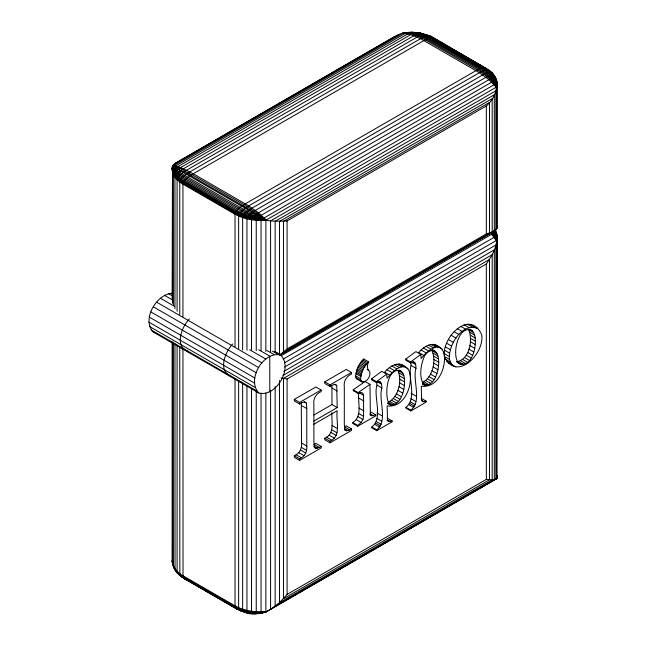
<?xml version="1.0" encoding="UTF-8"?>
<svg xmlns="http://www.w3.org/2000/svg" width="646" height="646" viewBox="0 0 646 646"><rect width="100%" height="100%" fill="white"/><g stroke="black" fill="none" stroke-linecap="round" stroke-linejoin="round"><path stroke-width="0.97" d="M387.237 418.083L392.146 420.917L392.146 421.765L376.731 430.664L371.821 427.83L371.821 426.982C383.506 418.148 373.138 396.369 376.981 385.129L376.755 382.343M376.731 430.664L376.731 429.816C388.416 420.982 378.047 399.204 381.899 387.963L381.584 384.249L380.655 382.206L379.016 381.261M421.353 399.236L421.353 398.388L426.263 401.223L426.263 402.07L410.848 410.969L405.938 408.135L405.938 407.287C417.615 398.453 407.246 376.675 411.098 365.434L410.864 362.648M410.848 410.969L410.848 410.121C422.524 401.287 412.156 379.509 416.008 368.268L415.701 364.554L414.772 362.511L413.133 361.566M494.779 230.703C500.214 242.202 492.825 254.669 486.333 263.988L287.09 379.016L281.067 377.862M370.957 412.1L375.867 414.934L375.867 415.782L357.674 426.279L352.764 423.445L352.764 422.605C362.616 416.363 357.787 402.975 358.683 393.398M357.674 426.279L357.674 425.439L361.211 422.492L362.939 419.512L363.577 416.355L363.561 395.295L362.656 393.107L360.969 392.461L358.126 393.479L353.217 390.644L353.217 389.796L365.071 381.503L369.98 384.338L370.352 414.369L371.628 415.733L375.867 414.934M238.632 348.525L238.632 216.039C239.949 211.25 244.834 208.464 248.718 205.88L479.421 72.683L484.468 70.349L488.158 69.808C501.797 78.489 497.008 97.07 486.333 105.944L287.09 220.972C269.858 222.087 251.738 219.478 236.396 211.194L184.32 181.122C179.136 178.385 167.524 169.357 174.953 163.454L394.125 36.911C404.994 30.096 418.979 31.476 430.293 36.281L430.632 37.21M280.38 354.824L495.862 229.992L496.806 228.288L496.806 87.057C497.493 81.638 495.288 76.204 491.469 72.376L487.48 72.715L482.74 74.912L252.085 208.077C248.444 210.507 243.857 213.107 242.638 217.597L242.638 350.059M412.358 32.324L403.233 33.027L412.842 32.55L412.358 32.324L403.233 33.027L412.697 33.624L423.162 37.331L478.702 69.235L485.211 73.628L490.815 78.723L496.75 87.016L496.903 83.827L494.198 84.674L261.614 219.406L261.049 220.536L261.049 350.738M321.102 446.394L319.285 447.444L314.029 444.408L315.846 443.366L321.102 446.394L321.102 447.977L299.599 460.396L294.342 457.36L294.342 455.777C299.453 453.662 302.239 448.405 301.52 442.954L301.278 402.765M294.342 455.777L299.599 458.813C304.71 456.698 307.496 451.441 306.777 445.99L306.777 408.587L306.293 403.015L304.775 402.046L303.111 402.24L299.599 404.016L294.342 400.98L294.342 399.398L315.846 386.986L321.102 390.014L321.102 391.597C316.015 393.753 312.955 398.905 313.883 404.485L313.883 441.888L314.368 447.42L315.918 448.364L319.285 447.444M351.497 428.855L349.72 429.881L344.463 426.845L346.24 425.819L351.497 428.855L351.497 430.43L330.025 442.825L324.768 439.797L324.768 438.214C335.096 434.064 331.317 421.095 331.947 412.641M324.768 438.214L330.025 441.25C341.855 436.026 335.637 420.409 337.204 410.767L313.883 424.236M172.466 303.297L172.466 171.957C168.598 158.189 187.566 173.903 191.894 174.573L247.394 206.68L257.447 213.382L266.031 220.221L251.585 219.285L242.726 217.008L235.104 213.576L179.846 181.429L175.026 176.729L173.467 174.186L172.191 168.929L172.514 166.232L190.57 175.446L246.102 207.536L266.031 220.221L251.762 218.808L238.98 214.714L183.286 182.786L177.408 178.498L173.645 173.709L172.256 168.743L172.514 166.232L266.031 220.221L252.045 218.283L243.356 215.619L235.798 212.058L180.525 179.943L175.591 175.502L173.927 173.185L172.853 170.851L172.498 166.297L172.151 299.413M497.121 225.551L496.354 228.741L497.121 225.551L497.121 84.246C496.992 78.295 493.132 72.748 488.158 69.808M393.22 405.082L388.311 402.248C398.881 396.547 402.183 381.083 397.96 370.408L402.87 373.243C407.844 382.036 401.78 410.686 387.745 403.645M427.329 385.387L422.419 382.553C432.998 376.852 436.292 361.389 432.069 350.713L436.979 353.548C441.759 362.422 436.389 389.352 422.67 384.418M456.779 361.873C469.594 359.144 473.082 340.531 468.705 329.759L473.615 332.593C478.67 341.718 472.646 370.021 458.264 363.1M242.638 383.126L242.638 609.186C245.391 616.72 260.088 613.409 266.305 611.697L496.766 478.589L497.121 237.736L496.75 234.345L495.337 230.469L496.75 234.345L497.121 237.736L496.75 478.638L270.585 609.364C260.435 616.106 246.619 614.403 236.396 608.766L184.32 578.695L180.525 576.022L179.846 574.577L179.758 346.571M172.466 169.494C169.89 159.828 190.691 173.055 193.235 173.758L248.718 205.88L258.448 212.776L266.628 220.31C255.824 221.118 244.584 219.487 235.015 214.206L182.939 184.134C178.264 181.381 173.847 177.392 172.466 171.957L173.911 169.551L177.561 166.821L407.925 33.818C414.974 30.015 423.663 35.054 430.228 37.848L482.304 67.919C489.345 72.021 495.539 78.699 496.75 87.016C494.683 78.828 488.295 72.425 481.181 68.242L425.593 36.362L414.336 32.97L406.875 32.599L403.233 33.027L407.844 32.453L403.233 33.027L413.537 33.261L424.414 36.79L479.978 68.678L486.373 73.119L491.654 78.36L496.75 87.016L496.629 80.92L494.028 75.243L491.872 74.879L487.084 76.632L255.34 210.394L248.686 215.643L246.958 218.841L246.958 350.269M173.403 305.041L173.403 174.654L174.816 172.006L180.331 167.677L410.824 34.601C417.171 30.12 425.157 34.981 431.237 37.646L486.559 69.833L491.872 74.879L493.867 77.722L496.322 83.786L496.75 87.016L496.903 83.827M453.185 365.66L451.489 364.086L449.471 359.394L444.561 356.552C441.089 337.971 469.795 308.57 481.633 334.588C485.114 352.764 457.271 382.061 444.819 357.416M449.471 359.394C448.058 345.376 461.68 322.572 477.709 328.346M496.782 228.45L497.081 225.834M494.238 230.565C496.16 235.911 500.408 248.605 493.156 233.448L281.414 355.575M182.939 316.621L182.939 184.134C184.28 179.249 189.262 176.406 193.235 173.758L423.954 40.553L429.106 38.171L432.126 37.573L487.423 69.76L492.591 74.815L494.448 77.673L496.556 83.77L496.75 87.016L496.75 81.121L494.868 80.807L491.711 82.187L261.339 215.191L257.269 218.372L256.244 220.326L256.244 350.665M497.081 476.037L496.701 478.662L496.758 474.786M496.58 475.254L496.766 478.589L497.008 476.32M274.768 351.618C297.443 359.612 278.499 398.098 258.828 392.994L153.417 332.133C141.272 319.673 156.429 294.261 172.111 293.211M258.828 392.994C246.392 379.88 263.156 350.843 280.735 355.058M497.121 475.585L496.653 478.734L494.917 479.219M496.75 478.638L496.556 477.265M355.655 375.964C356.212 369.585 359.063 363.415 363.763 359.039L368.672 361.873C367.025 364.877 366.524 369.254 369.698 371.474C370.909 375.875 367.776 380.906 363.432 382.093L361.913 381.834L356.996 379L355.994 377.87L355.655 375.964L360.565 378.798L360.904 380.704L361.913 381.834M360.565 378.798C361.122 372.427 363.973 366.25 368.672 361.873M496.75 226.447L496.75 228.539L496.903 226.221M363.367 359.879L363.763 359.039M172.369 168.541L175.074 166.264L405.292 33.35L407.158 32.518L412.641 32.405M392.146 420.917L388.561 421.386L387.479 419.86L387.164 405.874C416.969 410.024 419.327 339.772 387.059 378.225L386.671 374.139L381.762 371.305L371.579 378.839L371.579 379.84L376.489 382.674L378.992 381.713L380.655 382.206M426.263 401.223L422.67 401.691L421.588 400.165L421.273 386.179C451.086 390.337 453.435 320.077 421.168 358.53L420.788 354.444L415.879 351.61L405.688 359.144L405.688 360.145L410.606 362.979L413.109 362.018L414.772 362.511M284.555 367.025L495.862 245.028L495.862 479.3L492.187 479.873L486.333 479.397L287.09 594.425L279.468 602.686L270.585 609.364L270.585 390.176M405.866 367.291C399.026 360.379 389.49 366.056 384.645 372.225L389.554 375.06M439.974 347.596C433.135 340.684 423.598 346.361 418.761 352.53L423.671 355.365M189.302 318.979C181.801 326.626 174.081 346.595 188.051 351.271M232.633 343.995C225.349 351.61 217.629 370.538 230.582 376.037M275.148 352.829L275.148 221.295L494.319 94.76L494.319 231.308L486.333 233.917L287.09 348.953L279.468 355.227L279.468 221.457L492.187 98.644L492.187 232.415L280.34 354.727M376.489 382.674L376.489 381.673L386.671 374.139M410.606 362.979L410.606 361.978L420.788 354.444M358.126 393.479L358.126 392.631L369.98 384.338M394.125 36.911L177.085 162.348M398.687 34.706L173.403 164.77L173.403 166.789M281.058 354.008L282.811 352.999M285.427 351.489L291.54 347.96M293.284 346.95L295.036 345.941M296.78 344.932L299.397 343.422M301.141 342.412L307.254 338.884M309.006 337.874L315.119 334.345M316.863 333.336L319.479 331.826M321.232 330.817L327.336 327.288M329.089 326.278L346.547 316.201M348.299 315.191L358.772 309.143M360.525 308.134L362.269 307.125M364.885 305.615L370.998 302.086M372.742 301.076L374.494 300.067M376.238 299.058L378.855 297.548M380.607 296.538L386.72 293.009M388.464 292L394.577 288.471M396.321 287.462L398.937 285.952M400.69 284.943L406.802 281.414M408.547 280.404L426.013 270.319M427.757 269.317L438.23 263.261M439.983 262.26L441.727 261.25M444.343 259.732L450.456 256.204M452.208 255.202L453.952 254.193M455.696 253.184L458.321 251.674M460.065 250.664L466.178 247.135M467.922 246.126L470.538 244.608M472.291 243.607L474.035 242.597M475.779 241.588L478.403 240.078M480.148 239.068L486.26 235.54M488.005 234.53L495.862 229.992L495.862 90.811L270.585 220.875L270.585 351.989M283.158 359.144L494.198 237.308C496.952 235.136 498.147 238.576 496.653 241.023L490.597 232.94M284.603 362.761L496.701 240.32L496.063 236.638L493.617 230.533M283.877 371.369L494.319 249.873L494.319 479.72L275.148 606.255L275.148 386.494M282.948 375.504L492.187 254.702L492.187 479.873L279.468 602.686L279.468 380.534M313.883 421.071L337.204 407.61L336.728 385.444L335.169 384.507L333.53 384.677L330.025 386.445L324.768 383.417L324.768 381.834L346.24 369.439L351.497 372.467L351.497 374.05C346.426 376.214 343.357 381.35 344.31 386.922L344.31 424.317L344.794 429.856L346.313 430.817L349.72 429.881M294.342 399.398L299.599 402.434L321.102 390.014M324.768 381.834L330.025 384.871L351.497 372.467M313.811 415.047L331.947 404.574L337.204 407.61M495.466 84.037L496.717 86.927L265.958 220.149L243.671 209.369L188.083 177.327C182.689 174.008 176.875 170.932 172.522 166.264C173.144 173.015 179.935 176.883 185.063 180.21L237.139 210.273C236.468 211.84 277.029 225.801 263.035 218.178M172.151 341.847L172.151 560.55C172.248 567.285 177.424 572.59 182.939 575.764L235.015 605.827C244.576 611.108 255.864 612.578 266.628 611.536C259.401 614.265 251.254 614.233 243.905 611.883M174.953 163.454L176.374 162.711M256.244 390.935L256.244 611.746L256.632 613.014L258.174 613.579L266.031 611.843L261.428 612.804L252.441 613.264L248.08 612.804L246.958 610.389L246.958 385.387M258.981 612.86L266.031 611.843L257.697 613.555M265.926 611.891L262.106 612.973L261.049 611.875L261.049 393.172M259.894 613.199L260.524 612.925M238.632 380.559L238.632 607.66L239.4 610.01C247.765 613.409 257.116 613.724 265.886 611.883C262.365 612.925 257.14 613.7 252.933 613.514L251.762 612.465L251.52 611.245L251.52 388.335M266.031 611.843C255.727 613.595 244.624 612.699 235.362 607.555L183.286 577.492L183.028 576.684L182.939 348.654M493.156 233.448L495.353 233.101L496.419 233.642L496.75 240.425L492.712 231.591M403.233 33.027L407.997 32.502L402.967 33.204L172.563 166.232L173.806 167.088M411.09 32.429L417.219 32.72L417.679 33.188M406.294 33.003L402.644 33.229L410.824 34.601L420.546 38.687L479.421 72.683L488.941 79.7L496.653 87.509L497.008 83.907M247.345 612.392L245.399 612.432L239.4 610.01M415.749 32.623L417.219 32.72M426.546 35.183L420.586 33.245L413.925 35.692L183.335 168.816L176.673 174.065L174.953 177.27L174.953 308.699M262.219 612.432L263.972 612.303M239.989 610.535L242.581 611.181M425.908 34.529L421.919 34.868L417.187 37.064L186.524 170.229C182.883 172.652 178.304 175.26 177.085 179.749L177.085 311.21M429.283 35.813L486.244 68.581L433.902 38.098C429.929 34.06 424.567 36.273 420.546 38.687L189.843 171.884C185.959 174.477 181.074 177.262 179.758 182.051L179.758 314.529M432.126 37.573L433.474 37.791L489.167 70.269L494.238 75.582L496.806 81.436L496.806 84.448M485.986 68.161C482.675 66.611 478.993 69.251 476.029 70.616L245.31 203.821C241.346 206.47 236.355 209.312 235.015 214.206L235.015 346.692M261.275 219.866L265.886 220.221L265.861 351.537M252.077 613.345L254.928 613.627M416.331 32.566L421.668 33.431M417.51 32.914L419.311 33.221M356.996 379L358.522 379.25M249.235 612.82L251.124 613.248L243.518 611.504M172.151 560.55C172.45 567.236 176.56 574.334 182.713 577.128M183.286 577.492L184.32 578.695L185.951 579.292L180.105 575.36M235.015 378.717L235.015 605.827L235.798 608.233L238.027 609.364L225.01 601.846M420.586 33.245L428.548 35.764L434.169 38.51L433.474 37.791M436.979 353.548C433.967 347.273 426.4 351.795 424.325 356.422C420.756 364.942 418.495 377.878 424.309 385.363M153.417 332.133L155.024 332.625M425.367 34.367L430.293 36.281M427.345 35.482L429.743 36.386M448.276 362.826L455.81 366.863M235.798 608.233L241.588 611.116M172.191 560.954L172.716 561.576M173.491 565.072L172.466 563.377L172.466 342.566M173.403 342.227L173.403 566.146L175.244 570.257L179.031 574.383M470.143 324.332L475.052 327.167M475.448 327.595L477.079 328.539M467.236 324.074L472.145 326.908M464.07 324.736L468.98 327.57M469.812 329.298L472.266 330.72L473.615 332.593M460.663 326.319L465.572 329.153M469.747 332.278L474.657 335.113M470.409 335.234L475.319 338.068M457.247 328.677L462.156 331.511M470.635 338.423L475.545 341.258M454.073 331.673L458.983 334.507M470.425 341.774L475.335 344.609M469.795 345.481L474.705 348.315M451.158 335.29L456.068 338.124M468.826 349.155L473.736 351.989M448.486 339.546L453.395 342.38M467.599 352.401L472.509 355.235M446.652 343.252L451.562 346.086M466.186 355.147L471.095 357.981M464.531 357.553L469.44 360.387M445.344 346.829L450.262 349.664M462.722 359.499L467.639 362.333M444.561 350.277L449.471 353.112M437.164 346.175L442.074 349.01M433.086 344.294L437.996 347.128M460.864 360.872L465.782 363.706M430.922 344.399L435.832 347.241M458.741 361.76L463.65 364.594M444.303 353.604L449.212 356.439M428.564 345.077L433.474 347.911M456.641 361.663L459.904 364.045M457.594 362.349L461.688 364.707M432.61 349.769L434.249 350.713M432.352 349.825L435.622 351.715M426.013 346.321L430.922 349.155M445.328 359.128L450.238 361.97M433.095 353.209L438.004 356.043M446.58 361.251L451.489 364.086M423.461 348.008L428.371 350.843M433.732 356.196L438.642 359.031M421.103 350.019L426.013 352.861M433.942 359.507L438.852 362.341M433.716 363.149L438.626 365.983M433.038 366.912L437.948 369.746M431.948 370.626L436.858 373.461M411.607 362.196L415.701 364.554M405.688 359.144L410.606 361.978M430.47 374.115L435.38 376.949M411.098 365.434L416.008 368.268M429.041 376.699L433.95 379.541M427.49 378.855L432.4 381.689M407.965 368.704L400.956 364.457M398.978 363.989L403.887 366.823M425.827 380.575L430.737 383.409M396.805 364.094L401.723 366.936M394.448 364.772L399.357 367.606M424.042 381.851L428.952 384.685M399.05 369.996L401.513 371.41L402.87 373.243M391.896 366.016L396.805 368.85M422.468 383.724L425.738 385.614M398.978 372.904L403.887 375.738M389.344 367.703L394.254 370.538M399.616 375.891L404.525 378.726M386.986 369.714L391.896 372.556M399.826 379.194L404.743 382.036M362.786 359.992L367.695 362.826M361.849 361.033L366.758 363.868M399.608 382.844L404.517 385.678M360.952 362.14L365.862 364.982M360.113 363.318L365.022 366.153M411.098 393.244L416.008 396.079M398.929 386.607L403.839 389.441M421.604 400.415L424.059 401.836M359.329 364.546L364.239 367.38M367.033 369.407L368.672 370.352M358.611 365.822L363.528 368.656M357.973 367.122L362.882 369.956M397.831 390.321L402.741 393.156M410.937 398.727L415.854 401.562M357.399 368.446L362.317 371.28M356.915 369.778L361.833 372.613M377.49 381.891L381.584 384.249M371.579 378.839L376.489 381.673M396.353 393.81L401.263 396.644M410.396 401.852L415.313 404.687M356.519 371.103L361.429 373.937M356.212 372.419L361.122 375.253M409.758 403.427L414.667 406.261M376.981 385.129L381.899 387.963M356.003 373.711L360.912 376.545M394.924 396.394L399.834 399.236M408.934 404.671L413.844 407.505M393.374 398.55L398.283 401.384M360.153 380.195L363.432 382.093M355.994 377.87L360.904 380.704M405.938 407.287L410.848 410.121M391.71 400.27L396.62 403.104M389.926 401.546L394.843 404.38M387.535 402.951L391.629 405.308M358.651 392.453L363.561 395.295M353.217 389.796L358.126 392.631M358.853 398.13L363.763 400.964M334.475 384.144L336.728 385.444M272.418 351.117L277.522 354.065M376.981 412.939L381.899 415.774M168.38 293.575L171.868 295.593M266.976 350.503L273.791 354.436M331.705 385.202L331.947 387.988L337.204 391.024M387.487 420.11L389.942 421.531M386.922 420.441L388.561 421.386M369.988 413.852L373.259 415.741M164.367 295.287L173.096 300.325M258.715 349.752L269.778 356.14L269.778 391.904M358.853 408.022L363.763 410.864M376.828 418.422L381.738 421.257M369.988 414.789L371.628 415.733M376.287 421.547L381.197 424.382M160.361 298.21L174.331 306.269M249.598 349.728L265.772 359.063M375.641 423.114L380.551 425.956M358.667 413.521L363.577 416.355M374.825 424.365L379.735 427.2M358.029 416.678L362.939 419.512M156.623 302.15L262.034 363.012M371.821 426.982L376.731 429.816M356.301 419.658L361.211 422.492M153.417 306.842L258.828 367.703M352.764 422.605L357.674 425.439M150.954 311.97L256.365 372.831M304.04 401.715L306.293 403.015M344.972 428.887L347.976 430.624M344.811 429.953L346.313 430.817M149.412 317.17L254.823 378.031M301.52 405.559L306.777 408.587M331.947 425.391L337.204 428.427M148.879 322.104L254.29 382.965M331.721 429.776L336.978 432.812M149.412 326.432L254.823 387.293M331.027 432.505L336.283 435.541M150.954 329.848L256.365 390.709M329.202 435.129L334.458 438.166M326.545 437.189L331.802 440.225M313.803 446.023L317.557 448.187M314.416 447.5L315.918 448.364M301.52 442.954L306.777 445.99M301.294 447.339L306.551 450.375M300.632 450.052L305.889 453.088M298.799 452.685L304.056 455.713M296.118 454.752L301.375 457.788M186.823 579.793L188.559 580.802M190.295 581.804L223.274 600.845M183.722 578.162L237.139 609.138M390.2 405.058C383.53 399.228 386.34 364.578 401.513 371.41M484.952 67.685L489.507 71.197M180.525 576.022L185.063 579.074M435.065 344.762L436.462 345.707M488.739 69.978L489.167 70.269M491.469 72.376L494.319 76.034M472.266 330.72C458.28 323.686 451.578 354.678 458.28 362.608M490.847 72.36L492.187 73.523M472.799 325.511L474.019 326.585M181.841 576.91L177.408 572.937L177.085 571.339L177.085 345.279M491.493 232.471L496.75 240.425L496.629 233.965M178.344 574.036L175.591 570.798L173.467 566.833M496.701 86.935C491.727 79.813 484.799 74.274 477.378 69.881L425.302 39.818C418.729 36.16 410.67 32.575 403.411 33.14M495.022 230.057L496.806 234.91L496.806 237.93M493.399 231.438C499.851 249.38 497.162 238.099 494.941 230.113M174.024 567.35L172.522 561.479M173.927 567.818L172.369 561.342M495.627 230.913L495.797 231.446M172.256 561.164L172.644 564.321M496.556 226.681L496.766 228.474M496.556 236.711L496.75 240.312M496.75 476.942L496.766 478.589M496.75 83.778L496.766 86.911M495.862 80.693C497.17 75.606 490.936 78.311 488.941 79.7L258.448 212.776L252.933 217.104L251.52 219.753L251.52 350.148M486.333 105.944L486.333 233.917M486.333 263.988L486.333 479.397M331.947 387.988L331.947 404.574M330.025 384.871L330.025 386.445M330.025 441.25L330.025 442.825M299.599 402.434L299.599 404.016M299.599 458.813L299.599 460.396M287.09 220.972L287.09 348.953M287.09 379.016L287.09 594.425M265.861 393.043L265.861 611.633C255.945 613.393 244.309 611.819 235.104 606.755L183.028 576.684L179.846 574.577L175.026 569.611L174.953 343.817M489.507 102.391L283.473 221.344L283.473 352.248L489.507 233.295L489.507 102.391M489.507 259.434L283.473 378.386L283.473 598.721L489.507 479.768L489.507 259.434M406.261 32.809L403.387 33.003L406.229 32.857M266.031 220.221L253.523 216.483L241.588 211.266L185.951 179.257C180.864 175.906 174.267 172.547 172.53 166.256C175.591 171.901 181.768 174.929 186.969 178.296L242.581 210.321L254.193 215.845L266.031 220.221M174.816 568.415L174.323 568.165L176.673 571.532L174.816 568.415"/></g></svg>
